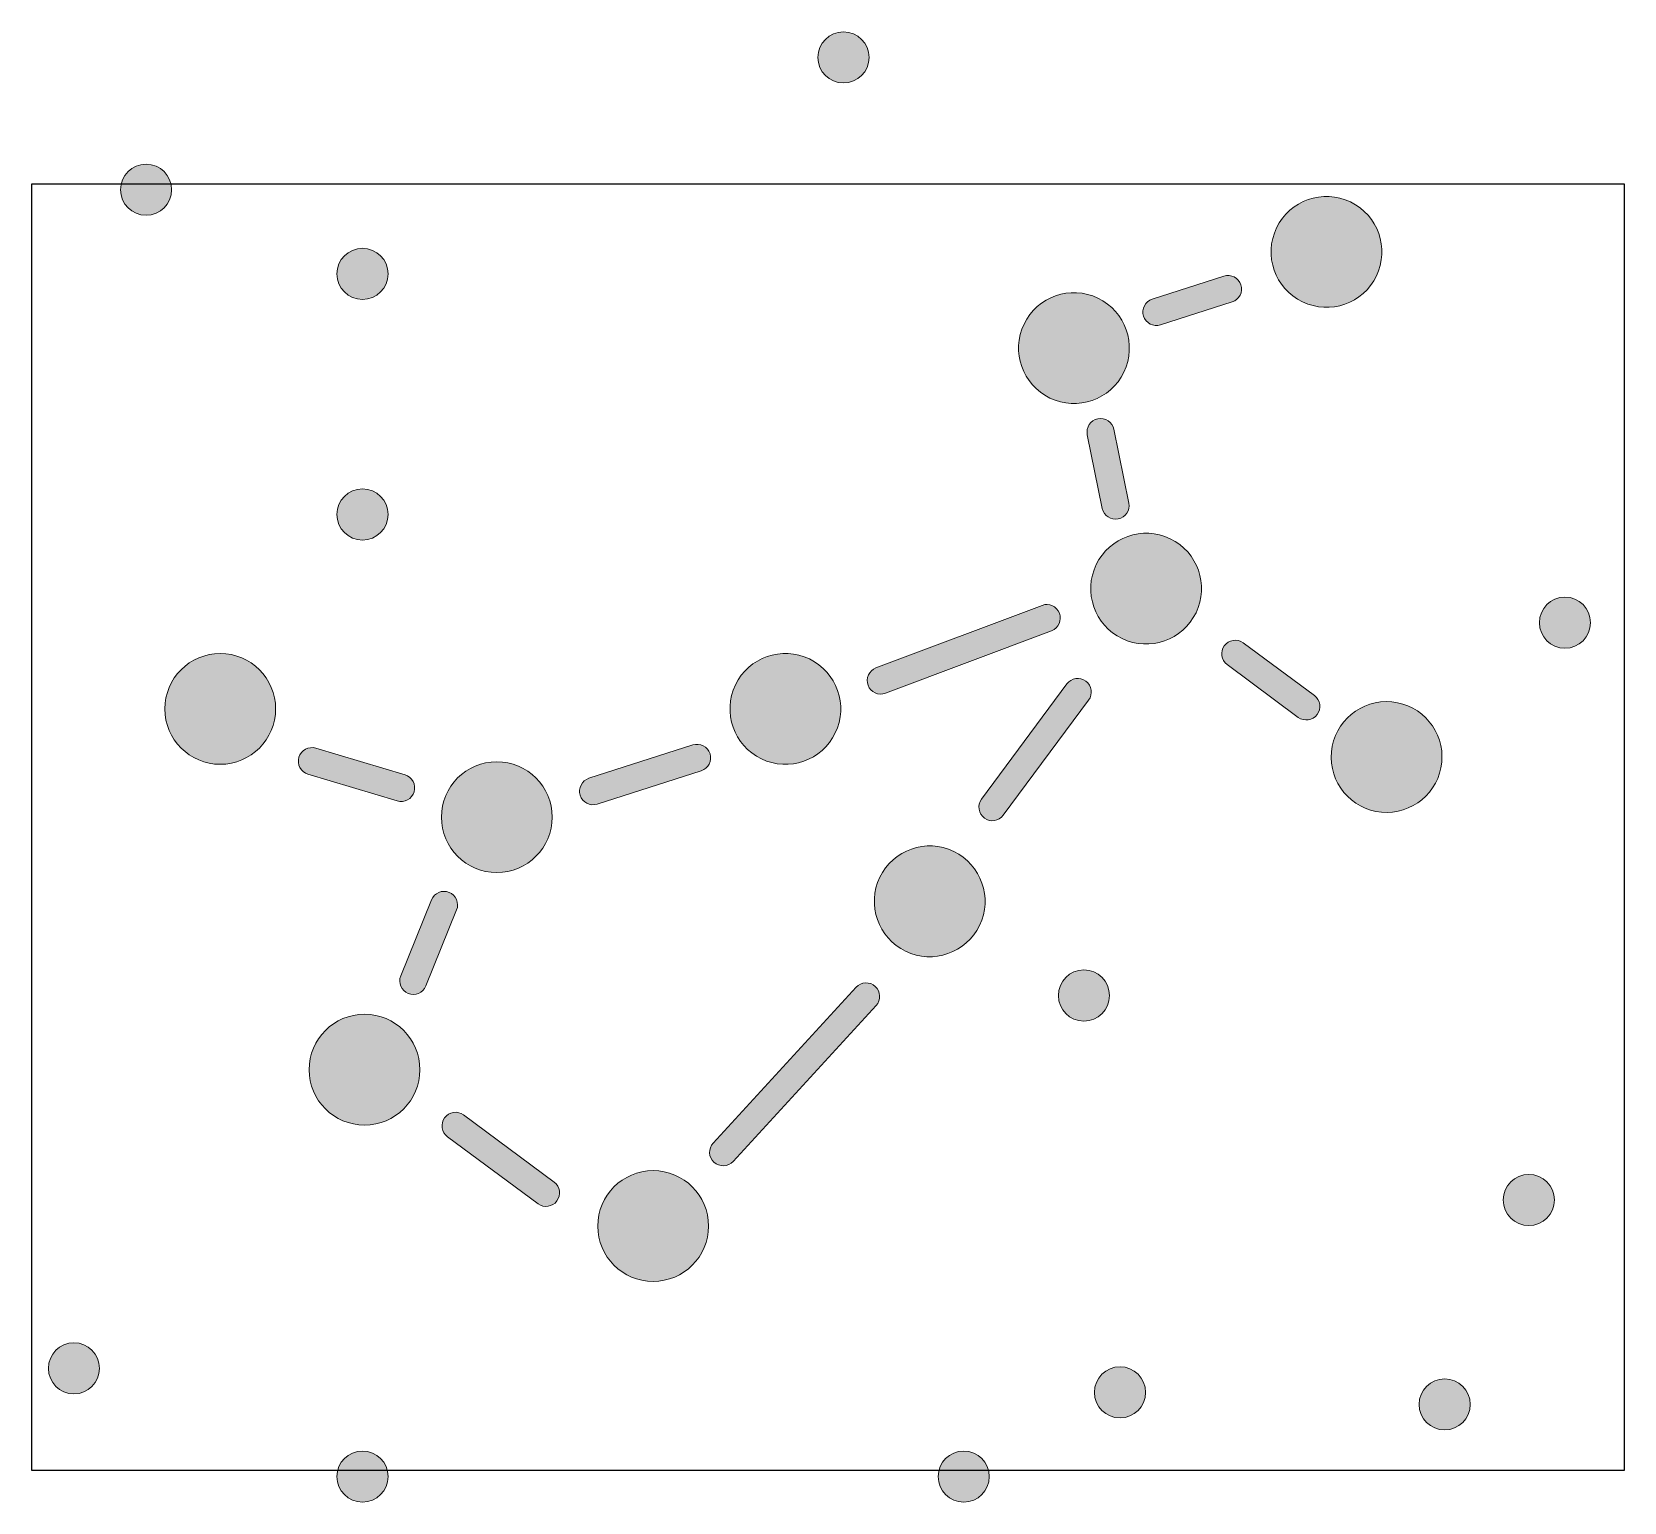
# Model space of a CAD drawing. Header units: inches. Extents: x -3 to 281, y -51 to 5.
# Drawn here: x 119.94 to 166.66, y -44.67 to -1.54 of the extents above; entities that cross this region are included whole.
import ezdxf

# ---------------------------------------------------------------- set-up
doc = ezdxf.new("R2010")
doc.units = ezdxf.units.IN
doc.header["$MEASUREMENT"] = 0
doc.layers.add('Layer 1', color=7, linetype='Continuous')
picture_1 = doc.add_image_def('image3.png', size_in_pixel=(125, 101))

# ---------------------------------------------------------------- blocks, each defined once
blk = doc.blocks.new('block 3')
at = {"layer": 'Layer 1', "true_color": 0xffffff}
h = blk.add_hatch(color=7, dxfattribs=at)
h.dxf.hatch_style = 2
edge = h.paths.add_edge_path()
edge.add_spline(control_points=[(144.507, -2.293), (144.507, -2.707), (144.171, -3.043), (143.757, -3.043), (143.343, -3.043), (143.007, -2.707), (143.007, -2.293), (143.007, -1.879), (143.343, -1.543), (143.757, -1.543), (144.171, -1.543), (144.507, -1.879), (144.507, -2.293)], knot_values=[0, 0, 0, 0, 1, 1, 1, 2, 2, 2, 3, 3, 3, 4, 4, 4, 4], degree=3, periodic=1)
h = blk.add_hatch(color=7, dxfattribs=at)
h.dxf.hatch_style = 2
edge = h.paths.add_edge_path()
edge.add_spline(control_points=[(124.046, -6.174), (124.046, -6.588), (123.71, -6.924), (123.296, -6.924), (122.882, -6.924), (122.546, -6.588), (122.546, -6.174), (122.546, -5.759), (122.882, -5.424), (123.296, -5.424), (123.71, -5.424), (124.046, -5.759), (124.046, -6.174)], knot_values=[0, 0, 0, 0, 1, 1, 1, 2, 2, 2, 3, 3, 3, 4, 4, 4, 4], degree=3, periodic=1)
h = blk.add_hatch(color=7, dxfattribs=at)
h.dxf.hatch_style = 2
edge = h.paths.add_edge_path()
edge.add_spline(control_points=[(159.392, -8.702), (159.003, -9.511), (158.032, -9.851), (157.223, -9.462), (156.414, -9.072), (156.074, -8.101), (156.463, -7.293), (156.853, -6.484), (157.824, -6.144), (158.632, -6.533), (159.441, -6.922), (159.781, -7.893), (159.392, -8.702)], knot_values=[0, 0, 0, 0, 1, 1, 1, 2, 2, 2, 3, 3, 3, 4, 4, 4, 4], degree=3, periodic=1)
h = blk.add_hatch(color=7, dxfattribs=at)
h.dxf.hatch_style = 2
edge = h.paths.add_edge_path()
edge.add_spline(control_points=[(130.396, -8.643), (130.396, -9.057), (130.06, -9.393), (129.646, -9.393), (129.232, -9.393), (128.896, -9.057), (128.896, -8.643), (128.896, -8.229), (129.232, -7.893), (129.646, -7.893), (130.06, -7.893), (130.396, -8.229), (130.396, -8.643)], knot_values=[0, 0, 0, 0, 1, 1, 1, 2, 2, 2, 3, 3, 3, 4, 4, 4, 4], degree=3, periodic=1)
h = blk.add_hatch(color=7, dxfattribs=at)
h.dxf.hatch_style = 2
edge = h.paths.add_edge_path()
edge.add_spline(control_points=[(152.817, -9.382), (152.817, -9.382), (154.918, -8.708), (154.918, -8.708), (155.126, -8.641), (155.351, -8.757), (155.417, -8.965), (155.417, -8.965), (155.417, -8.965), (155.417, -8.965), (155.484, -9.173), (155.368, -9.397), (155.161, -9.464), (155.161, -9.464), (153.06, -10.138), (153.06, -10.138), (152.852, -10.205), (152.627, -10.089), (152.561, -9.881), (152.561, -9.881), (152.561, -9.881), (152.561, -9.881), (152.494, -9.673), (152.609, -9.448), (152.817, -9.382)], knot_values=[0, 0, 0, 0, 1, 1, 1, 2, 2, 2, 3, 3, 3, 4, 4, 4, 5, 5, 5, 6, 6, 6, 7, 7, 7, 8, 8, 8, 8], degree=3, periodic=1)
h = blk.add_hatch(color=7, dxfattribs=at)
h.dxf.hatch_style = 2
edge = h.paths.add_edge_path()
edge.add_spline(control_points=[(151.984, -11.524), (151.595, -12.333), (150.624, -12.673), (149.815, -12.284), (149.006, -11.895), (148.666, -10.924), (149.055, -10.115), (149.444, -9.306), (150.415, -8.966), (151.224, -9.355), (152.033, -9.744), (152.373, -10.715), (151.984, -11.524)], knot_values=[0, 0, 0, 0, 1, 1, 1, 2, 2, 2, 3, 3, 3, 4, 4, 4, 4], degree=3, periodic=1)
h = blk.add_hatch(color=7, dxfattribs=at)
h.dxf.hatch_style = 2
edge = h.paths.add_edge_path()
edge.add_spline(control_points=[(151.35, -15.522), (151.35, -15.522), (150.911, -13.36), (150.911, -13.36), (150.867, -13.146), (151.007, -12.935), (151.221, -12.892), (151.221, -12.892), (151.221, -12.892), (151.221, -12.892), (151.435, -12.848), (151.646, -12.988), (151.689, -13.202), (151.689, -13.202), (152.128, -15.364), (152.128, -15.364), (152.172, -15.578), (152.032, -15.788), (151.818, -15.832), (151.818, -15.832), (151.818, -15.832), (151.818, -15.832), (151.604, -15.875), (151.393, -15.736), (151.35, -15.522)], knot_values=[0, 0, 0, 0, 1, 1, 1, 2, 2, 2, 3, 3, 3, 4, 4, 4, 5, 5, 5, 6, 6, 6, 7, 7, 7, 8, 8, 8, 8], degree=3, periodic=1)
h = blk.add_hatch(color=7, dxfattribs=at)
h.dxf.hatch_style = 2
edge = h.paths.add_edge_path()
edge.add_spline(control_points=[(130.396, -15.699), (130.396, -16.113), (130.06, -16.449), (129.646, -16.449), (129.232, -16.449), (128.896, -16.113), (128.896, -15.699), (128.896, -15.284), (129.232, -14.949), (129.646, -14.949), (130.06, -14.949), (130.396, -15.284), (130.396, -15.699)], knot_values=[0, 0, 0, 0, 1, 1, 1, 2, 2, 2, 3, 3, 3, 4, 4, 4, 4], degree=3, periodic=1)
h = blk.add_hatch(color=7, dxfattribs=at)
h.dxf.hatch_style = 2
edge = h.paths.add_edge_path()
edge.add_spline(control_points=[(154.1, -18.58), (153.711, -19.388), (152.74, -19.728), (151.931, -19.339), (151.123, -18.95), (150.783, -17.979), (151.172, -17.17), (151.561, -16.362), (152.532, -16.022), (153.341, -16.411), (154.149, -16.8), (154.49, -17.771), (154.1, -18.58)], knot_values=[0, 0, 0, 0, 1, 1, 1, 2, 2, 2, 3, 3, 3, 4, 4, 4, 4], degree=3, periodic=1)
h = blk.add_hatch(color=7, dxfattribs=at)
h.dxf.hatch_style = 2
edge = h.paths.add_edge_path()
edge.add_spline(control_points=[(165.674, -18.874), (165.674, -19.288), (165.338, -19.624), (164.924, -19.624), (164.509, -19.624), (164.174, -19.288), (164.174, -18.874), (164.174, -18.459), (164.509, -18.124), (164.924, -18.124), (165.338, -18.124), (165.674, -18.459), (165.674, -18.874)], knot_values=[0, 0, 0, 0, 1, 1, 1, 2, 2, 2, 3, 3, 3, 4, 4, 4, 4], degree=3, periodic=1)
h = blk.add_hatch(color=7, dxfattribs=at)
h.dxf.hatch_style = 2
edge = h.paths.add_edge_path()
edge.add_spline(control_points=[(144.71, -20.199), (144.71, -20.199), (149.582, -18.365), (149.582, -18.365), (149.787, -18.288), (150.017, -18.392), (150.094, -18.596), (150.094, -18.596), (150.094, -18.596), (150.094, -18.596), (150.171, -18.801), (150.066, -19.031), (149.862, -19.108), (149.862, -19.108), (144.99, -20.942), (144.99, -20.942), (144.786, -21.019), (144.556, -20.915), (144.479, -20.711), (144.479, -20.711), (144.479, -20.711), (144.479, -20.711), (144.402, -20.506), (144.506, -20.276), (144.71, -20.199)], knot_values=[0, 0, 0, 0, 1, 1, 1, 2, 2, 2, 3, 3, 3, 4, 4, 4, 5, 5, 5, 6, 6, 6, 7, 7, 7, 8, 8, 8, 8], degree=3, periodic=1)
h = blk.add_hatch(color=7, dxfattribs=at)
h.dxf.hatch_style = 2
edge = h.paths.add_edge_path()
edge.add_spline(control_points=[(143.517, -22.107), (143.128, -22.916), (142.157, -23.256), (141.348, -22.867), (140.539, -22.478), (140.199, -21.507), (140.588, -20.698), (140.978, -19.889), (141.949, -19.549), (142.757, -19.938), (143.566, -20.328), (143.906, -21.299), (143.517, -22.107)], knot_values=[0, 0, 0, 0, 1, 1, 1, 2, 2, 2, 3, 3, 3, 4, 4, 4, 4], degree=3, periodic=1)
h = blk.add_hatch(color=7, dxfattribs=at)
h.dxf.hatch_style = 2
edge = h.paths.add_edge_path()
edge.add_spline(control_points=[(157.1, -21.651), (157.1, -21.651), (155.013, -20.104), (155.013, -20.104), (154.837, -19.974), (154.8, -19.724), (154.93, -19.549), (154.93, -19.549), (154.93, -19.549), (154.93, -19.549), (155.06, -19.373), (155.31, -19.336), (155.485, -19.466), (155.485, -19.466), (157.573, -21.013), (157.573, -21.013), (157.749, -21.143), (157.786, -21.392), (157.656, -21.568), (157.656, -21.568), (157.656, -21.568), (157.656, -21.568), (157.526, -21.743), (157.276, -21.781), (157.1, -21.651)], knot_values=[0, 0, 0, 0, 1, 1, 1, 2, 2, 2, 3, 3, 3, 4, 4, 4, 5, 5, 5, 6, 6, 6, 7, 7, 7, 8, 8, 8, 8], degree=3, periodic=1)
h = blk.add_hatch(color=7, dxfattribs=at)
h.dxf.hatch_style = 2
edge = h.paths.add_edge_path()
edge.add_spline(control_points=[(127.097, -21.403), (127.097, -22.3), (126.37, -23.028), (125.472, -23.028), (124.575, -23.028), (123.847, -22.3), (123.847, -21.403), (123.847, -20.505), (124.575, -19.778), (125.472, -19.778), (126.37, -19.778), (127.097, -20.505), (127.097, -21.403)], knot_values=[0, 0, 0, 0, 1, 1, 1, 2, 2, 2, 3, 3, 3, 4, 4, 4, 4], degree=3, periodic=1)
h = blk.add_hatch(color=7, dxfattribs=at)
h.dxf.hatch_style = 2
edge = h.paths.add_edge_path()
edge.add_spline(control_points=[(147.808, -24.05), (147.808, -24.05), (150.311, -20.671), (150.311, -20.671), (150.441, -20.495), (150.691, -20.458), (150.867, -20.588), (150.867, -20.588), (150.867, -20.588), (150.867, -20.588), (151.042, -20.718), (151.079, -20.968), (150.949, -21.143), (150.949, -21.143), (148.446, -24.523), (148.446, -24.523), (148.316, -24.698), (148.066, -24.736), (147.89, -24.606), (147.89, -24.606), (147.89, -24.606), (147.89, -24.606), (147.715, -24.476), (147.678, -24.226), (147.808, -24.05)], knot_values=[0, 0, 0, 0, 1, 1, 1, 2, 2, 2, 3, 3, 3, 4, 4, 4, 5, 5, 5, 6, 6, 6, 7, 7, 7, 8, 8, 8, 8], degree=3, periodic=1)
h = blk.add_hatch(color=7, dxfattribs=at)
h.dxf.hatch_style = 2
edge = h.paths.add_edge_path()
edge.add_spline(control_points=[(159.54, -24.432), (158.646, -24.348), (157.99, -23.556), (158.074, -22.662), (158.158, -21.768), (158.95, -21.112), (159.844, -21.196), (160.737, -21.28), (161.393, -22.072), (161.31, -22.966), (161.226, -23.859), (160.433, -24.516), (159.54, -24.432)], knot_values=[0, 0, 0, 0, 1, 1, 1, 2, 2, 2, 3, 3, 3, 4, 4, 4, 4], degree=3, periodic=1)
h = blk.add_hatch(color=7, dxfattribs=at)
h.dxf.hatch_style = 2
edge = h.paths.add_edge_path()
edge.add_spline(control_points=[(136.288, -23.439), (136.288, -23.439), (139.341, -22.46), (139.341, -22.46), (139.549, -22.393), (139.774, -22.509), (139.841, -22.717), (139.841, -22.717), (139.841, -22.717), (139.841, -22.717), (139.907, -22.925), (139.792, -23.149), (139.584, -23.216), (139.584, -23.216), (136.531, -24.195), (136.531, -24.195), (136.323, -24.262), (136.098, -24.146), (136.032, -23.938), (136.032, -23.938), (136.032, -23.938), (136.032, -23.938), (135.965, -23.73), (136.081, -23.506), (136.288, -23.439)], knot_values=[0, 0, 0, 0, 1, 1, 1, 2, 2, 2, 3, 3, 3, 4, 4, 4, 5, 5, 5, 6, 6, 6, 7, 7, 7, 8, 8, 8, 8], degree=3, periodic=1)
h = blk.add_hatch(color=7, dxfattribs=at)
h.dxf.hatch_style = 2
edge = h.paths.add_edge_path()
edge.add_spline(control_points=[(130.665, -24.1), (130.665, -24.1), (128.046, -23.315), (128.046, -23.315), (127.837, -23.253), (127.717, -23.03), (127.78, -22.821), (127.78, -22.821), (127.78, -22.821), (127.78, -22.821), (127.842, -22.612), (128.065, -22.492), (128.274, -22.555), (128.274, -22.555), (130.893, -23.34), (130.893, -23.34), (131.102, -23.402), (131.222, -23.625), (131.159, -23.834), (131.159, -23.834), (131.159, -23.834), (131.159, -23.834), (131.096, -24.043), (130.874, -24.163), (130.665, -24.1)], knot_values=[0, 0, 0, 0, 1, 1, 1, 2, 2, 2, 3, 3, 3, 4, 4, 4, 5, 5, 5, 6, 6, 6, 7, 7, 7, 8, 8, 8, 8], degree=3, periodic=1)
h = blk.add_hatch(color=7, dxfattribs=at)
h.dxf.hatch_style = 2
edge = h.paths.add_edge_path()
edge.add_spline(control_points=[(135.211, -24.578), (135.211, -25.475), (134.484, -26.203), (133.586, -26.203), (132.689, -26.203), (131.961, -25.475), (131.961, -24.578), (131.961, -23.68), (132.689, -22.953), (133.586, -22.953), (134.484, -22.953), (135.211, -23.68), (135.211, -24.578)], knot_values=[0, 0, 0, 0, 1, 1, 1, 2, 2, 2, 3, 3, 3, 4, 4, 4, 4], degree=3, periodic=1)
h = blk.add_hatch(color=7, dxfattribs=at)
h.dxf.hatch_style = 2
edge = h.paths.add_edge_path()
edge.add_spline(control_points=[(147.75, -27.752), (147.361, -28.561), (146.39, -28.901), (145.581, -28.512), (144.773, -28.122), (144.433, -27.151), (144.822, -26.343), (145.211, -25.534), (146.182, -25.194), (146.991, -25.583), (147.799, -25.972), (148.14, -26.943), (147.75, -27.752)], knot_values=[0, 0, 0, 0, 1, 1, 1, 2, 2, 2, 3, 3, 3, 4, 4, 4, 4], degree=3, periodic=1)
h = blk.add_hatch(color=7, dxfattribs=at)
h.dxf.hatch_style = 2
edge = h.paths.add_edge_path()
edge.add_spline(control_points=[(132.406, -27.301), (132.406, -27.301), (131.502, -29.53), (131.502, -29.53), (131.42, -29.733), (131.188, -29.831), (130.985, -29.749), (130.985, -29.749), (130.985, -29.749), (130.985, -29.749), (130.783, -29.667), (130.684, -29.435), (130.766, -29.232), (130.766, -29.232), (131.67, -27.002), (131.67, -27.002), (131.752, -26.8), (131.984, -26.702), (132.187, -26.784), (132.187, -26.784), (132.187, -26.784), (132.187, -26.784), (132.389, -26.865), (132.488, -27.098), (132.406, -27.301)], knot_values=[0, 0, 0, 0, 1, 1, 1, 2, 2, 2, 3, 3, 3, 4, 4, 4, 5, 5, 5, 6, 6, 6, 7, 7, 7, 8, 8, 8, 8], degree=3, periodic=1)
h = blk.add_hatch(color=7, dxfattribs=at)
h.dxf.hatch_style = 2
edge = h.paths.add_edge_path()
edge.add_spline(control_points=[(139.932, -34.139), (139.932, -34.139), (144.129, -29.567), (144.129, -29.567), (144.276, -29.406), (144.529, -29.396), (144.69, -29.543), (144.69, -29.543), (144.69, -29.543), (144.69, -29.543), (144.851, -29.691), (144.861, -29.943), (144.714, -30.104), (144.714, -30.104), (140.517, -34.676), (140.517, -34.676), (140.37, -34.837), (140.117, -34.848), (139.956, -34.7), (139.956, -34.7), (139.956, -34.7), (139.956, -34.7), (139.795, -34.553), (139.785, -34.3), (139.932, -34.139)], knot_values=[0, 0, 0, 0, 1, 1, 1, 2, 2, 2, 3, 3, 3, 4, 4, 4, 5, 5, 5, 6, 6, 6, 7, 7, 7, 8, 8, 8, 8], degree=3, periodic=1)
h = blk.add_hatch(color=7, dxfattribs=at)
h.dxf.hatch_style = 2
edge = h.paths.add_edge_path()
edge.add_spline(control_points=[(151.562, -29.81), (151.562, -30.224), (151.227, -30.56), (150.812, -30.56), (150.398, -30.56), (150.062, -30.224), (150.062, -29.81), (150.062, -29.396), (150.398, -29.06), (150.812, -29.06), (151.227, -29.06), (151.562, -29.396), (151.562, -29.81)], knot_values=[0, 0, 0, 0, 1, 1, 1, 2, 2, 2, 3, 3, 3, 4, 4, 4, 4], degree=3, periodic=1)
h = blk.add_hatch(color=7, dxfattribs=at)
h.dxf.hatch_style = 2
edge = h.paths.add_edge_path()
edge.add_spline(control_points=[(131.331, -31.986), (131.331, -32.884), (130.603, -33.611), (129.706, -33.611), (128.808, -33.611), (128.081, -32.884), (128.081, -31.986), (128.081, -31.089), (128.808, -30.361), (129.706, -30.361), (130.603, -30.361), (131.331, -31.089), (131.331, -31.986)], knot_values=[0, 0, 0, 0, 1, 1, 1, 2, 2, 2, 3, 3, 3, 4, 4, 4, 4], degree=3, periodic=1)
h = blk.add_hatch(color=7, dxfattribs=at)
h.dxf.hatch_style = 2
edge = h.paths.add_edge_path()
edge.add_spline(control_points=[(132.611, -33.313), (132.611, -33.313), (135.267, -35.281), (135.267, -35.281), (135.443, -35.411), (135.48, -35.661), (135.35, -35.837), (135.35, -35.837), (135.35, -35.837), (135.35, -35.837), (135.22, -36.012), (134.97, -36.049), (134.795, -35.919), (134.795, -35.919), (132.138, -33.952), (132.138, -33.952), (131.963, -33.822), (131.926, -33.572), (132.056, -33.396), (132.056, -33.396), (132.056, -33.396), (132.056, -33.396), (132.185, -33.221), (132.435, -33.184), (132.611, -33.313)], knot_values=[0, 0, 0, 0, 1, 1, 1, 2, 2, 2, 3, 3, 3, 4, 4, 4, 5, 5, 5, 6, 6, 6, 7, 7, 7, 8, 8, 8, 8], degree=3, periodic=1)
h = blk.add_hatch(color=7, dxfattribs=at)
h.dxf.hatch_style = 2
edge = h.paths.add_edge_path()
edge.add_spline(control_points=[(139.797, -36.572), (139.797, -37.47), (139.07, -38.197), (138.172, -38.197), (137.275, -38.197), (136.547, -37.47), (136.547, -36.572), (136.547, -35.675), (137.275, -34.947), (138.172, -34.947), (139.07, -34.947), (139.797, -35.675), (139.797, -36.572)], knot_values=[0, 0, 0, 0, 1, 1, 1, 2, 2, 2, 3, 3, 3, 4, 4, 4, 4], degree=3, periodic=1)
h = blk.add_hatch(color=7, dxfattribs=at)
h.dxf.hatch_style = 2
edge = h.paths.add_edge_path()
edge.add_spline(control_points=[(164.615, -35.807), (164.615, -36.221), (164.279, -36.557), (163.865, -36.557), (163.451, -36.557), (163.115, -36.221), (163.115, -35.807), (163.115, -35.393), (163.451, -35.057), (163.865, -35.057), (164.279, -35.057), (164.615, -35.393), (164.615, -35.807)], knot_values=[0, 0, 0, 0, 1, 1, 1, 2, 2, 2, 3, 3, 3, 4, 4, 4, 4], degree=3, periodic=1)
h = blk.add_hatch(color=7, dxfattribs=at)
h.dxf.hatch_style = 2
edge = h.paths.add_edge_path()
edge.add_spline(control_points=[(121.929, -40.746), (121.929, -41.16), (121.593, -41.496), (121.179, -41.496), (120.765, -41.496), (120.429, -41.16), (120.429, -40.746), (120.429, -40.332), (120.765, -39.996), (121.179, -39.996), (121.593, -39.996), (121.929, -40.332), (121.929, -40.746)], knot_values=[0, 0, 0, 0, 1, 1, 1, 2, 2, 2, 3, 3, 3, 4, 4, 4, 4], degree=3, periodic=1)
h = blk.add_hatch(color=7, dxfattribs=at)
h.dxf.hatch_style = 2
edge = h.paths.add_edge_path()
edge.add_spline(control_points=[(152.621, -41.451), (152.621, -41.866), (152.285, -42.201), (151.871, -42.201), (151.457, -42.201), (151.121, -41.866), (151.121, -41.451), (151.121, -41.037), (151.457, -40.701), (151.871, -40.701), (152.285, -40.701), (152.621, -41.037), (152.621, -41.451)], knot_values=[0, 0, 0, 0, 1, 1, 1, 2, 2, 2, 3, 3, 3, 4, 4, 4, 4], degree=3, periodic=1)
h = blk.add_hatch(color=7, dxfattribs=at)
h.dxf.hatch_style = 2
edge = h.paths.add_edge_path()
edge.add_spline(control_points=[(162.146, -41.804), (162.146, -42.218), (161.81, -42.554), (161.396, -42.554), (160.982, -42.554), (160.646, -42.218), (160.646, -41.804), (160.646, -41.39), (160.982, -41.054), (161.396, -41.054), (161.81, -41.054), (162.146, -41.39), (162.146, -41.804)], knot_values=[0, 0, 0, 0, 1, 1, 1, 2, 2, 2, 3, 3, 3, 4, 4, 4, 4], degree=3, periodic=1)
h = blk.add_hatch(color=7, dxfattribs=at)
h.dxf.hatch_style = 2
edge = h.paths.add_edge_path()
edge.add_spline(control_points=[(130.396, -43.921), (130.396, -44.335), (130.06, -44.671), (129.646, -44.671), (129.232, -44.671), (128.896, -44.335), (128.896, -43.921), (128.896, -43.507), (129.232, -43.171), (129.646, -43.171), (130.06, -43.171), (130.396, -43.507), (130.396, -43.921)], knot_values=[0, 0, 0, 0, 1, 1, 1, 2, 2, 2, 3, 3, 3, 4, 4, 4, 4], degree=3, periodic=1)
h = blk.add_hatch(color=7, dxfattribs=at)
h.dxf.hatch_style = 2
edge = h.paths.add_edge_path()
edge.add_spline(control_points=[(148.035, -43.921), (148.035, -44.335), (147.699, -44.671), (147.285, -44.671), (146.871, -44.671), (146.535, -44.335), (146.535, -43.921), (146.535, -43.507), (146.871, -43.171), (147.285, -43.171), (147.699, -43.171), (148.035, -43.507), (148.035, -43.921)], knot_values=[0, 0, 0, 0, 1, 1, 1, 2, 2, 2, 3, 3, 3, 4, 4, 4, 4], degree=3, periodic=1)
at = {"layer": 'Layer 1', "lineweight": 0}
for points, knots in [([(144.507, -2.293), (144.507, -2.707), (144.171, -3.043), (143.757, -3.043), (143.343, -3.043), (143.007, -2.707), (143.007, -2.293), (143.007, -1.879), (143.343, -1.543), (143.757, -1.543), (144.171, -1.543), (144.507, -1.879), (144.507, -2.293)], [0, 0, 0, 0, 1, 1, 1, 2, 2, 2, 3, 3, 3, 4, 4, 4, 4]), ([(124.046, -6.174), (124.046, -6.588), (123.71, -6.924), (123.296, -6.924), (122.882, -6.924), (122.546, -6.588), (122.546, -6.174), (122.546, -5.759), (122.882, -5.424), (123.296, -5.424), (123.71, -5.424), (124.046, -5.759), (124.046, -6.174)], [0, 0, 0, 0, 1, 1, 1, 2, 2, 2, 3, 3, 3, 4, 4, 4, 4]), ([(159.392, -8.702), (159.003, -9.511), (158.032, -9.851), (157.223, -9.462), (156.414, -9.072), (156.074, -8.101), (156.463, -7.293), (156.853, -6.484), (157.824, -6.144), (158.632, -6.533), (159.441, -6.922), (159.781, -7.893), (159.392, -8.702)], [0, 0, 0, 0, 1, 1, 1, 2, 2, 2, 3, 3, 3, 4, 4, 4, 4]), ([(130.396, -8.643), (130.396, -9.057), (130.06, -9.393), (129.646, -9.393), (129.232, -9.393), (128.896, -9.057), (128.896, -8.643), (128.896, -8.229), (129.232, -7.893), (129.646, -7.893), (130.06, -7.893), (130.396, -8.229), (130.396, -8.643)], [0, 0, 0, 0, 1, 1, 1, 2, 2, 2, 3, 3, 3, 4, 4, 4, 4]), ([(152.817, -9.382), (152.817, -9.382), (154.918, -8.708), (154.918, -8.708), (155.126, -8.641), (155.351, -8.757), (155.417, -8.965), (155.417, -8.965), (155.417, -8.965), (155.417, -8.965), (155.484, -9.173), (155.368, -9.397), (155.161, -9.464), (155.161, -9.464), (153.06, -10.138), (153.06, -10.138), (152.852, -10.205), (152.627, -10.089), (152.561, -9.881), (152.561, -9.881), (152.561, -9.881), (152.561, -9.881), (152.494, -9.673), (152.609, -9.448), (152.817, -9.382)], [0, 0, 0, 0, 1, 1, 1, 2, 2, 2, 3, 3, 3, 4, 4, 4, 5, 5, 5, 6, 6, 6, 7, 7, 7, 8, 8, 8, 8]), ([(151.984, -11.524), (151.595, -12.333), (150.624, -12.673), (149.815, -12.284), (149.006, -11.895), (148.666, -10.924), (149.055, -10.115), (149.444, -9.306), (150.415, -8.966), (151.224, -9.355), (152.033, -9.744), (152.373, -10.715), (151.984, -11.524)], [0, 0, 0, 0, 1, 1, 1, 2, 2, 2, 3, 3, 3, 4, 4, 4, 4]), ([(151.35, -15.522), (151.35, -15.522), (150.911, -13.36), (150.911, -13.36), (150.867, -13.146), (151.007, -12.935), (151.221, -12.892), (151.221, -12.892), (151.221, -12.892), (151.221, -12.892), (151.435, -12.848), (151.646, -12.988), (151.689, -13.202), (151.689, -13.202), (152.128, -15.364), (152.128, -15.364), (152.172, -15.578), (152.032, -15.788), (151.818, -15.832), (151.818, -15.832), (151.818, -15.832), (151.818, -15.832), (151.604, -15.875), (151.393, -15.736), (151.35, -15.522)], [0, 0, 0, 0, 1, 1, 1, 2, 2, 2, 3, 3, 3, 4, 4, 4, 5, 5, 5, 6, 6, 6, 7, 7, 7, 8, 8, 8, 8]), ([(130.396, -15.699), (130.396, -16.113), (130.06, -16.449), (129.646, -16.449), (129.232, -16.449), (128.896, -16.113), (128.896, -15.699), (128.896, -15.284), (129.232, -14.949), (129.646, -14.949), (130.06, -14.949), (130.396, -15.284), (130.396, -15.699)], [0, 0, 0, 0, 1, 1, 1, 2, 2, 2, 3, 3, 3, 4, 4, 4, 4]), ([(154.1, -18.58), (153.711, -19.388), (152.74, -19.728), (151.931, -19.339), (151.123, -18.95), (150.783, -17.979), (151.172, -17.17), (151.561, -16.362), (152.532, -16.022), (153.341, -16.411), (154.149, -16.8), (154.49, -17.771), (154.1, -18.58)], [0, 0, 0, 0, 1, 1, 1, 2, 2, 2, 3, 3, 3, 4, 4, 4, 4]), ([(165.674, -18.874), (165.674, -19.288), (165.338, -19.624), (164.924, -19.624), (164.509, -19.624), (164.174, -19.288), (164.174, -18.874), (164.174, -18.459), (164.509, -18.124), (164.924, -18.124), (165.338, -18.124), (165.674, -18.459), (165.674, -18.874)], [0, 0, 0, 0, 1, 1, 1, 2, 2, 2, 3, 3, 3, 4, 4, 4, 4]), ([(144.71, -20.199), (144.71, -20.199), (149.582, -18.365), (149.582, -18.365), (149.787, -18.288), (150.017, -18.392), (150.094, -18.596), (150.094, -18.596), (150.094, -18.596), (150.094, -18.596), (150.171, -18.801), (150.066, -19.031), (149.862, -19.108), (149.862, -19.108), (144.99, -20.942), (144.99, -20.942), (144.786, -21.019), (144.556, -20.915), (144.479, -20.711), (144.479, -20.711), (144.479, -20.711), (144.479, -20.711), (144.402, -20.506), (144.506, -20.276), (144.71, -20.199)], [0, 0, 0, 0, 1, 1, 1, 2, 2, 2, 3, 3, 3, 4, 4, 4, 5, 5, 5, 6, 6, 6, 7, 7, 7, 8, 8, 8, 8]), ([(143.517, -22.107), (143.128, -22.916), (142.157, -23.256), (141.348, -22.867), (140.539, -22.478), (140.199, -21.507), (140.588, -20.698), (140.978, -19.889), (141.949, -19.549), (142.757, -19.938), (143.566, -20.328), (143.906, -21.299), (143.517, -22.107)], [0, 0, 0, 0, 1, 1, 1, 2, 2, 2, 3, 3, 3, 4, 4, 4, 4]), ([(157.1, -21.651), (157.1, -21.651), (155.013, -20.104), (155.013, -20.104), (154.837, -19.974), (154.8, -19.724), (154.93, -19.549), (154.93, -19.549), (154.93, -19.549), (154.93, -19.549), (155.06, -19.373), (155.31, -19.336), (155.485, -19.466), (155.485, -19.466), (157.573, -21.013), (157.573, -21.013), (157.749, -21.143), (157.786, -21.392), (157.656, -21.568), (157.656, -21.568), (157.656, -21.568), (157.656, -21.568), (157.526, -21.743), (157.276, -21.781), (157.1, -21.651)], [0, 0, 0, 0, 1, 1, 1, 2, 2, 2, 3, 3, 3, 4, 4, 4, 5, 5, 5, 6, 6, 6, 7, 7, 7, 8, 8, 8, 8]), ([(127.097, -21.403), (127.097, -22.3), (126.37, -23.028), (125.472, -23.028), (124.575, -23.028), (123.847, -22.3), (123.847, -21.403), (123.847, -20.505), (124.575, -19.778), (125.472, -19.778), (126.37, -19.778), (127.097, -20.505), (127.097, -21.403)], [0, 0, 0, 0, 1, 1, 1, 2, 2, 2, 3, 3, 3, 4, 4, 4, 4]), ([(147.808, -24.05), (147.808, -24.05), (150.311, -20.671), (150.311, -20.671), (150.441, -20.495), (150.691, -20.458), (150.867, -20.588), (150.867, -20.588), (150.867, -20.588), (150.867, -20.588), (151.042, -20.718), (151.079, -20.968), (150.949, -21.143), (150.949, -21.143), (148.446, -24.523), (148.446, -24.523), (148.316, -24.698), (148.066, -24.736), (147.89, -24.606), (147.89, -24.606), (147.89, -24.606), (147.89, -24.606), (147.715, -24.476), (147.678, -24.226), (147.808, -24.05)], [0, 0, 0, 0, 1, 1, 1, 2, 2, 2, 3, 3, 3, 4, 4, 4, 5, 5, 5, 6, 6, 6, 7, 7, 7, 8, 8, 8, 8]), ([(159.54, -24.432), (158.646, -24.348), (157.99, -23.556), (158.074, -22.662), (158.158, -21.768), (158.95, -21.112), (159.844, -21.196), (160.737, -21.28), (161.393, -22.072), (161.31, -22.966), (161.226, -23.859), (160.433, -24.516), (159.54, -24.432)], [0, 0, 0, 0, 1, 1, 1, 2, 2, 2, 3, 3, 3, 4, 4, 4, 4]), ([(136.288, -23.439), (136.288, -23.439), (139.341, -22.46), (139.341, -22.46), (139.549, -22.393), (139.774, -22.509), (139.841, -22.717), (139.841, -22.717), (139.841, -22.717), (139.841, -22.717), (139.907, -22.925), (139.792, -23.149), (139.584, -23.216), (139.584, -23.216), (136.531, -24.195), (136.531, -24.195), (136.323, -24.262), (136.098, -24.146), (136.032, -23.938), (136.032, -23.938), (136.032, -23.938), (136.032, -23.938), (135.965, -23.73), (136.081, -23.506), (136.288, -23.439)], [0, 0, 0, 0, 1, 1, 1, 2, 2, 2, 3, 3, 3, 4, 4, 4, 5, 5, 5, 6, 6, 6, 7, 7, 7, 8, 8, 8, 8]), ([(130.665, -24.1), (130.665, -24.1), (128.046, -23.315), (128.046, -23.315), (127.837, -23.253), (127.717, -23.03), (127.78, -22.821), (127.78, -22.821), (127.78, -22.821), (127.78, -22.821), (127.842, -22.612), (128.065, -22.492), (128.274, -22.555), (128.274, -22.555), (130.893, -23.34), (130.893, -23.34), (131.102, -23.402), (131.222, -23.625), (131.159, -23.834), (131.159, -23.834), (131.159, -23.834), (131.159, -23.834), (131.096, -24.043), (130.874, -24.163), (130.665, -24.1)], [0, 0, 0, 0, 1, 1, 1, 2, 2, 2, 3, 3, 3, 4, 4, 4, 5, 5, 5, 6, 6, 6, 7, 7, 7, 8, 8, 8, 8]), ([(135.211, -24.578), (135.211, -25.475), (134.484, -26.203), (133.586, -26.203), (132.689, -26.203), (131.961, -25.475), (131.961, -24.578), (131.961, -23.68), (132.689, -22.953), (133.586, -22.953), (134.484, -22.953), (135.211, -23.68), (135.211, -24.578)], [0, 0, 0, 0, 1, 1, 1, 2, 2, 2, 3, 3, 3, 4, 4, 4, 4]), ([(147.75, -27.752), (147.361, -28.561), (146.39, -28.901), (145.581, -28.512), (144.773, -28.122), (144.433, -27.151), (144.822, -26.343), (145.211, -25.534), (146.182, -25.194), (146.991, -25.583), (147.799, -25.972), (148.14, -26.943), (147.75, -27.752)], [0, 0, 0, 0, 1, 1, 1, 2, 2, 2, 3, 3, 3, 4, 4, 4, 4]), ([(132.406, -27.301), (132.406, -27.301), (131.502, -29.53), (131.502, -29.53), (131.42, -29.733), (131.188, -29.831), (130.985, -29.749), (130.985, -29.749), (130.985, -29.749), (130.985, -29.749), (130.783, -29.667), (130.684, -29.435), (130.766, -29.232), (130.766, -29.232), (131.67, -27.002), (131.67, -27.002), (131.752, -26.8), (131.984, -26.702), (132.187, -26.784), (132.187, -26.784), (132.187, -26.784), (132.187, -26.784), (132.389, -26.865), (132.488, -27.098), (132.406, -27.301)], [0, 0, 0, 0, 1, 1, 1, 2, 2, 2, 3, 3, 3, 4, 4, 4, 5, 5, 5, 6, 6, 6, 7, 7, 7, 8, 8, 8, 8]), ([(139.932, -34.139), (139.932, -34.139), (144.129, -29.567), (144.129, -29.567), (144.276, -29.406), (144.529, -29.396), (144.69, -29.543), (144.69, -29.543), (144.69, -29.543), (144.69, -29.543), (144.851, -29.691), (144.861, -29.943), (144.714, -30.104), (144.714, -30.104), (140.517, -34.676), (140.517, -34.676), (140.37, -34.837), (140.117, -34.848), (139.956, -34.7), (139.956, -34.7), (139.956, -34.7), (139.956, -34.7), (139.795, -34.553), (139.785, -34.3), (139.932, -34.139)], [0, 0, 0, 0, 1, 1, 1, 2, 2, 2, 3, 3, 3, 4, 4, 4, 5, 5, 5, 6, 6, 6, 7, 7, 7, 8, 8, 8, 8]), ([(151.562, -29.81), (151.562, -30.224), (151.227, -30.56), (150.812, -30.56), (150.398, -30.56), (150.062, -30.224), (150.062, -29.81), (150.062, -29.396), (150.398, -29.06), (150.812, -29.06), (151.227, -29.06), (151.562, -29.396), (151.562, -29.81)], [0, 0, 0, 0, 1, 1, 1, 2, 2, 2, 3, 3, 3, 4, 4, 4, 4]), ([(131.331, -31.986), (131.331, -32.884), (130.603, -33.611), (129.706, -33.611), (128.808, -33.611), (128.081, -32.884), (128.081, -31.986), (128.081, -31.089), (128.808, -30.361), (129.706, -30.361), (130.603, -30.361), (131.331, -31.089), (131.331, -31.986)], [0, 0, 0, 0, 1, 1, 1, 2, 2, 2, 3, 3, 3, 4, 4, 4, 4]), ([(132.611, -33.313), (132.611, -33.313), (135.267, -35.281), (135.267, -35.281), (135.443, -35.411), (135.48, -35.661), (135.35, -35.837), (135.35, -35.837), (135.35, -35.837), (135.35, -35.837), (135.22, -36.012), (134.97, -36.049), (134.795, -35.919), (134.795, -35.919), (132.138, -33.952), (132.138, -33.952), (131.963, -33.822), (131.926, -33.572), (132.056, -33.396), (132.056, -33.396), (132.056, -33.396), (132.056, -33.396), (132.185, -33.221), (132.435, -33.184), (132.611, -33.313)], [0, 0, 0, 0, 1, 1, 1, 2, 2, 2, 3, 3, 3, 4, 4, 4, 5, 5, 5, 6, 6, 6, 7, 7, 7, 8, 8, 8, 8]), ([(139.797, -36.572), (139.797, -37.47), (139.07, -38.197), (138.172, -38.197), (137.275, -38.197), (136.547, -37.47), (136.547, -36.572), (136.547, -35.675), (137.275, -34.947), (138.172, -34.947), (139.07, -34.947), (139.797, -35.675), (139.797, -36.572)], [0, 0, 0, 0, 1, 1, 1, 2, 2, 2, 3, 3, 3, 4, 4, 4, 4]), ([(164.615, -35.807), (164.615, -36.221), (164.279, -36.557), (163.865, -36.557), (163.451, -36.557), (163.115, -36.221), (163.115, -35.807), (163.115, -35.393), (163.451, -35.057), (163.865, -35.057), (164.279, -35.057), (164.615, -35.393), (164.615, -35.807)], [0, 0, 0, 0, 1, 1, 1, 2, 2, 2, 3, 3, 3, 4, 4, 4, 4]), ([(121.929, -40.746), (121.929, -41.16), (121.593, -41.496), (121.179, -41.496), (120.765, -41.496), (120.429, -41.16), (120.429, -40.746), (120.429, -40.332), (120.765, -39.996), (121.179, -39.996), (121.593, -39.996), (121.929, -40.332), (121.929, -40.746)], [0, 0, 0, 0, 1, 1, 1, 2, 2, 2, 3, 3, 3, 4, 4, 4, 4]), ([(152.621, -41.451), (152.621, -41.866), (152.285, -42.201), (151.871, -42.201), (151.457, -42.201), (151.121, -41.866), (151.121, -41.451), (151.121, -41.037), (151.457, -40.701), (151.871, -40.701), (152.285, -40.701), (152.621, -41.037), (152.621, -41.451)], [0, 0, 0, 0, 1, 1, 1, 2, 2, 2, 3, 3, 3, 4, 4, 4, 4]), ([(162.146, -41.804), (162.146, -42.218), (161.81, -42.554), (161.396, -42.554), (160.982, -42.554), (160.646, -42.218), (160.646, -41.804), (160.646, -41.39), (160.982, -41.054), (161.396, -41.054), (161.81, -41.054), (162.146, -41.39), (162.146, -41.804)], [0, 0, 0, 0, 1, 1, 1, 2, 2, 2, 3, 3, 3, 4, 4, 4, 4]), ([(130.396, -43.921), (130.396, -44.335), (130.06, -44.671), (129.646, -44.671), (129.232, -44.671), (128.896, -44.335), (128.896, -43.921), (128.896, -43.507), (129.232, -43.171), (129.646, -43.171), (130.06, -43.171), (130.396, -43.507), (130.396, -43.921)], [0, 0, 0, 0, 1, 1, 1, 2, 2, 2, 3, 3, 3, 4, 4, 4, 4]), ([(148.035, -43.921), (148.035, -44.335), (147.699, -44.671), (147.285, -44.671), (146.871, -44.671), (146.535, -44.335), (146.535, -43.921), (146.535, -43.507), (146.871, -43.171), (147.285, -43.171), (147.699, -43.171), (148.035, -43.507), (148.035, -43.921)], [0, 0, 0, 0, 1, 1, 1, 2, 2, 2, 3, 3, 3, 4, 4, 4, 4])]:
    blk.add_open_spline(points, degree=3, knots=knots, dxfattribs=at)

msp = doc.modelspace()

# ---------------------------------------------------------------- block references
at = {"layer": 'Layer 1'}
msp.add_blockref('block 3', (0, 0), dxfattribs=at)

# ---------------------------------------------------------------- pictures from other files: only their frames are drawn
image = msp.add_image(picture_1, insert=(119.944, -43.744), size_in_units=(46.717, 37.747), dxfattribs=at)

doc.saveas('drawing.dxf')
